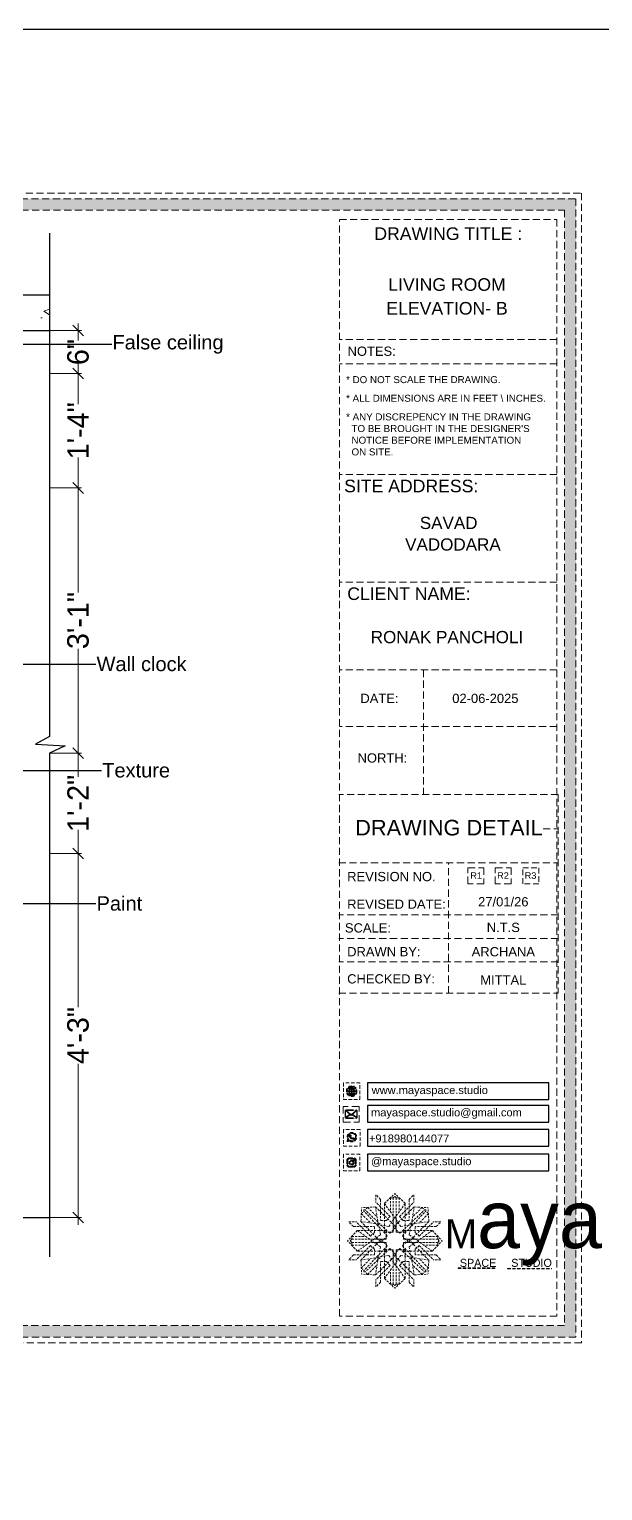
# Model space of a CAD drawing. Header units: millimetres. Extents: x 35877 to 3066687, y -650199 to -40525.
# Drawn here: x 147720.7 to 147800.9, y -179093.9 to -178889.6 of the extents above; entities that cross this region are included whole.
import ezdxf
from ezdxf import colors
from ezdxf.entities.mleader import LeaderData, LeaderLine
from ezdxf.enums import TextEntityAlignment as Align
from ezdxf.math import Vec2, Vec3

# ---------------------------------------------------------------- set-up
doc = ezdxf.new("R2010")
doc.units = ezdxf.units.MM
doc.header["$MEASUREMENT"] = 0
doc.header["$PDMODE"] = 35
doc.linetypes.add('DASHED', pattern=[0.75, 0.5, -0.25])
doc.linetypes.add('DASHEDX2', pattern=[1.5, 1, -0.5])
doc.layers.get('Defpoints').update_dxf_attribs({"color": 220})
for name, color, linetype, lineweight in [('dim05', 1, 'Continuous', 13), ('Dimension', 10, 'DASHEDX2', 20), ('FURNITURE', 32, 'Continuous', 9), ('furniture dimensions', 1, 'DASHED', 0), ('FURNITURE-1', 252, 'Continuous', 13), ('NAME PLATE', 7, 'Continuous', 25), ('SECTION ( SLAB PLine )', 104, 'Continuous', 30), ('wall', 7, 'Continuous', 30)]:
    doc.layers.add(name, color=color, linetype=linetype, lineweight=lineweight)
doc.styles.add('Arial', font='arial.ttf')
doc.styles.add('century g', font='GOTHIC.TTF')
doc.styles.get("Standard").update_dxf_attribs({"font": 'arial.ttf', "height": 6})
doc.dimstyles.new('Archana', dxfattribs={"dimtxt": 2, "dimasz": 0.75, "dimexe": 0.5, "dimexo": 0.5, "dimgap": 0, "dimtad": 0, "dimzin": 0, "dimdsep": 46, "dimlunit": 4, "dimtxsty": 'century g', "dimblk": 'OBLIQUE', "dimcen": 0, "dimdle": 1, "dimclrd": 256, "dimclre": 256, "dimclrt": 256, "dimadec": 0, "dimazin": 0, "dimtfac": 1, "dimtofl": 0, "dimtmove": 1, "dimatfit": 3, "dimfxl": 1, "dimfxlon": 1, "dimtolj": 1, "dimtzin": 0, "dimlwd": -1, "dimlwe": -1, "dimarcsym": 0})

# ---------------------------------------------------------------- blocks, each defined once
blk = doc.blocks.new('_Oblique')
at = {"layer": 'wall', "color": 0, "lineweight": -2}
blk.add_line((-0.5, -0.5), (0.5, 0.5), dxfattribs=at)
blk = doc.blocks.new('*D416')
at = {"layer": 'Defpoints', "color": 0, "linetype": 'Continuous', "lineweight": 0, "transparency": 16777216}
for p in [(147710.84, -179004.86), (147727.55, -179004.86), (147710.84, -179055.75)]:
    blk.add_point(p, dxfattribs=at)
at = {"layer": 'furniture dimensions', "color": 5, "linetype": 'Continuous', "transparency": 16777216}
for p, q in [((147727.55, -179003.86), (147727.55, -179026.34)), ((147723.55, -179004.86), (147728.05, -179004.86)), ((147727.55, -179056.75), (147727.55, -179034.27))]:
    blk.add_line(p, q, dxfattribs=at)
at = {"layer": 'furniture dimensions', "color": 5, "linetype": 'ByBlock', "transparency": 16777216}
blk.add_line((147723.55, -179055.75), (147728.05, -179055.75), dxfattribs=at)
at = {"layer": 'furniture dimensions', "color": 5, "linetype": 'Continuous', "transparency": 16777216, "xscale": 1.5, "yscale": 1.5, "zscale": 1.5}
for p, rotation in [((147727.55, -179004.86), 90), ((147727.55, -179055.75), 270)]:
    blk.add_blockref('_Oblique', p, dxfattribs=dict(at, rotation=rotation))
at = {"layer": 'furniture dimensions', "linetype": 'Continuous', "lineweight": 0, "transparency": 16777216, "insert": (147727.55, -179030.3), "char_height": 3, "attachment_point": 5, "rotation": 90, "style": 'century g'}
blk.add_mtext('\\A1;4\'-3"', dxfattribs=at)
blk = doc.blocks.new('*D417')
at = {"layer": 'Defpoints', "color": 0, "linetype": 'Continuous', "lineweight": 0, "transparency": 16777216}
for p in [(147710.84, -178990.81), (147727.55, -178990.81), (147710.84, -179004.86)]:
    blk.add_point(p, dxfattribs=at)
at = {"layer": 'furniture dimensions', "color": 5, "linetype": 'Continuous', "transparency": 16777216}
for p, q in [((147727.55, -178989.81), (147727.55, -178994.12)), ((147723.55, -178990.81), (147728.05, -178990.81)), ((147727.55, -179005.86), (147727.55, -179001.56))]:
    blk.add_line(p, q, dxfattribs=at)
at = {"layer": 'furniture dimensions', "color": 5, "linetype": 'ByBlock', "transparency": 16777216}
blk.add_line((147723.55, -179004.86), (147728.05, -179004.86), dxfattribs=at)
at = {"layer": 'furniture dimensions', "color": 5, "linetype": 'Continuous', "transparency": 16777216, "xscale": 1.5, "yscale": 1.5, "zscale": 1.5}
for p, rotation in [((147727.55, -178990.81), 90), ((147727.55, -179004.86), 270)]:
    blk.add_blockref('_Oblique', p, dxfattribs=dict(at, rotation=rotation))
at = {"layer": 'furniture dimensions', "linetype": 'Continuous', "lineweight": 0, "transparency": 16777216, "insert": (147727.55, -178997.84), "char_height": 3, "attachment_point": 5, "rotation": 90, "style": 'century g'}
blk.add_mtext('\\A1;1\'-2"', dxfattribs=at)
blk = doc.blocks.new('*D418')
at = {"layer": 'Defpoints', "color": 0, "linetype": 'Continuous', "lineweight": 0, "transparency": 16777216}
for p in [(147710.84, -178953.75), (147727.55, -178953.75), (147710.84, -178990.81)]:
    blk.add_point(p, dxfattribs=at)
at = {"layer": 'furniture dimensions', "color": 5, "linetype": 'Continuous', "transparency": 16777216}
for p, q in [((147727.55, -178952.75), (147727.55, -178968.34)), ((147723.55, -178953.75), (147728.05, -178953.75)), ((147727.55, -178991.81), (147727.55, -178976.22))]:
    blk.add_line(p, q, dxfattribs=at)
at = {"layer": 'furniture dimensions', "color": 5, "linetype": 'ByBlock', "transparency": 16777216}
blk.add_line((147723.55, -178990.81), (147728.05, -178990.81), dxfattribs=at)
at = {"layer": 'furniture dimensions', "color": 5, "linetype": 'Continuous', "transparency": 16777216, "xscale": 1.5, "yscale": 1.5, "zscale": 1.5}
for p, rotation in [((147727.55, -178953.75), 90), ((147727.55, -178990.81), 270)]:
    blk.add_blockref('_Oblique', p, dxfattribs=dict(at, rotation=rotation))
at = {"layer": 'furniture dimensions', "linetype": 'Continuous', "lineweight": 0, "transparency": 16777216, "insert": (147727.55, -178972.28), "char_height": 3, "attachment_point": 5, "rotation": 90, "style": 'century g'}
blk.add_mtext('\\A1;3\'-1"', dxfattribs=at)
blk = doc.blocks.new('*D419')
at = {"layer": 'Defpoints', "color": 0, "linetype": 'Continuous', "lineweight": 0, "transparency": 16777216}
for p in [(147710.84, -178937.75), (147727.55, -178937.75), (147710.84, -178953.75)]:
    blk.add_point(p, dxfattribs=at)
at = {"layer": 'furniture dimensions', "color": 5, "linetype": 'Continuous', "transparency": 16777216}
for p, q in [((147727.55, -178936.75), (147727.55, -178942.03)), ((147723.55, -178937.75), (147728.05, -178937.75)), ((147727.55, -178954.75), (147727.55, -178949.47))]:
    blk.add_line(p, q, dxfattribs=at)
at = {"layer": 'furniture dimensions', "color": 5, "linetype": 'ByBlock', "transparency": 16777216}
blk.add_line((147723.55, -178953.75), (147728.05, -178953.75), dxfattribs=at)
at = {"layer": 'furniture dimensions', "color": 5, "linetype": 'Continuous', "transparency": 16777216, "xscale": 1.5, "yscale": 1.5, "zscale": 1.5}
for p, rotation in [((147727.55, -178937.75), 90), ((147727.55, -178953.75), 270)]:
    blk.add_blockref('_Oblique', p, dxfattribs=dict(at, rotation=rotation))
at = {"layer": 'furniture dimensions', "linetype": 'Continuous', "lineweight": 0, "transparency": 16777216, "insert": (147727.55, -178945.75), "char_height": 3, "attachment_point": 5, "rotation": 90, "style": 'century g'}
blk.add_mtext('\\A1;1\'-4"', dxfattribs=at)
blk = doc.blocks.new('FSFSF')
at = {"color": 42, "lineweight": 5, "true_color": 0xe0ac11}
for p, q in [((28600.03, 143.51), (28600.03, 140.16)), ((28602.15, 141.41), (28600.03, 143.51)), ((28606.47, 133.76), (28600.03, 140.16)), ((28602.15, 141.41), (28602.15, 131.95)), ((28603.86, 139.69), (28608.58, 144.08)), ((28603.86, 126.58), (28603.86, 139.69)), ((28603.86, 139.69), (28608.58, 133.02)), ((28607.9, 142.22), (28606.58, 142.22)), ((28606.58, 142.22), (28606.58, 135.84)), ((28607.9, 142.22), (28608.58, 142.85)), ((28607.9, 142.22), (28607.9, 126.58)), ((28613.31, 139.69), (28608.58, 144.08)), ((28609.27, 142.22), (28608.59, 142.85)), ((28613.31, 139.69), (28608.59, 133.02)), ((28609.27, 142.22), (28609.27, 126.58)), ((28609.27, 142.22), (28610.59, 142.22)), ((28610.59, 142.22), (28610.59, 135.84)), ((28610.7, 133.76), (28617.14, 140.16)), ((28613.31, 126.58), (28613.31, 139.69)), ((28615.02, 141.41), (28617.14, 143.51)), ((28615.02, 141.41), (28615.02, 131.95)), ((28617.14, 143.51), (28617.14, 140.16)), ((28593.19, 131.45), (28593.54, 137.71)), ((28593.39, 135), (28594.56, 136.12)), ((28593.39, 135), (28597.6, 130.78)), ((28599.8, 138.06), (28593.54, 137.71)), ((28595.12, 136.69), (28594.53, 136.69)), ((28594.56, 136.12), (28594.56, 136.71)), ((28605.17, 124.98), (28594.56, 136.12)), ((28596.24, 137.86), (28595.12, 136.69)), ((28606.27, 126.08), (28595.12, 136.69)), ((28596.24, 137.86), (28600.47, 133.65)), ((28601.03, 130), (28599.8, 138.06)), ((28599.8, 138.05), (28608.58, 129.56)), ((28606.47, 133.76), (28604.75, 131.95)), ((28605.86, 129.18), (28608.58, 133.02)), ((28617.37, 138.05), (28608.59, 129.56)), ((28611.31, 129.18), (28608.59, 133.02)), ((28610.7, 133.76), (28612.42, 131.95)), ((28610.9, 126.08), (28622.05, 136.69)), ((28612.02, 124.98), (28622.62, 136.12)), ((28616.14, 130), (28617.37, 138.06)), ((28620.93, 137.86), (28616.7, 133.65)), ((28617.37, 138.06), (28623.63, 137.71)), ((28623.8, 135), (28619.59, 130.78)), ((28620.93, 137.86), (28622.05, 136.69)), ((28622.05, 136.69), (28622.64, 136.69)), ((28622.62, 136.12), (28622.62, 136.71)), ((28623.8, 135), (28622.62, 136.12)), ((28624, 131.45), (28623.65, 137.71)), ((28591.56, 127.39), (28587.17, 122.66)), ((28587.73, 131.22), (28591.08, 131.22)), ((28589.84, 129.1), (28587.73, 131.22)), ((28589.84, 129.1), (28599.29, 129.1)), ((28597.49, 124.78), (28591.08, 131.22)), ((28604.66, 127.39), (28591.56, 127.39)), ((28591.56, 127.39), (28598.23, 122.67)), ((28593.19, 131.45), (28601.69, 122.67)), ((28601.25, 130.22), (28593.19, 131.45)), ((28597.49, 124.78), (28599.29, 126.5)), ((28599.29, 126.5), (28599.29, 129.1)), ((28605.86, 129.18), (28601.03, 130)), ((28602.07, 125.39), (28601.25, 130.22)), ((28604.75, 131.95), (28602.15, 131.95)), ((28603.68, 126.54), (28603.68, 127.39)), ((28604.66, 126.54), (28603.68, 126.54)), ((28604.71, 127.57), (28603.86, 127.57)), ((28607.9, 126.58), (28603.86, 126.58)), ((28604.66, 123.35), (28604.66, 127.39)), ((28604.7, 126.58), (28604.71, 127.57)), ((28606.27, 126.08), (28608.58, 128.27)), ((28607.9, 128.92), (28608.58, 129.56)), ((28607.9, 128.92), (28608.58, 128.27)), ((28609.27, 128.92), (28608.59, 129.56)), ((28609.27, 128.92), (28608.59, 128.27)), ((28610.9, 126.08), (28608.59, 128.27)), ((28609.27, 126.58), (28613.31, 126.58)), ((28611.31, 129.18), (28616.14, 130)), ((28612.42, 131.95), (28615.02, 131.95)), ((28612.46, 126.58), (28612.46, 127.57)), ((28612.46, 127.57), (28613.31, 127.57)), ((28612.52, 123.35), (28612.52, 127.39)), ((28612.52, 127.39), (28625.63, 127.39)), ((28612.52, 126.54), (28613.51, 126.54)), ((28613.51, 126.54), (28613.51, 127.39)), ((28615.12, 125.39), (28615.94, 130.22)), ((28623.99, 131.45), (28615.5, 122.67)), ((28615.94, 130.22), (28624, 131.45)), ((28627.34, 129.1), (28617.89, 129.1)), ((28617.89, 126.5), (28617.89, 129.1)), ((28619.7, 124.78), (28617.89, 126.5)), ((28625.63, 127.39), (28618.96, 122.67)), ((28619.7, 124.78), (28626.1, 131.22)), ((28625.63, 127.39), (28630.02, 122.66)), ((28629.45, 131.22), (28626.1, 131.22)), ((28627.34, 129.1), (28629.45, 131.22)), ((28591.56, 117.94), (28587.17, 122.66)), ((28589.03, 123.35), (28588.4, 122.67)), ((28589.03, 121.98), (28588.4, 122.65)), ((28589.03, 123.35), (28589.03, 124.67)), ((28589.03, 124.67), (28595.4, 124.67)), ((28589.03, 123.35), (28604.66, 123.35)), ((28589.03, 121.98), (28604.66, 121.98)), ((28589.03, 121.98), (28589.03, 120.66)), ((28589.03, 120.66), (28595.4, 120.66)), ((28597.49, 120.54), (28591.08, 114.11)), ((28591.56, 117.94), (28598.23, 122.65)), ((28593.19, 113.88), (28601.69, 122.65)), ((28605.17, 120.35), (28594.56, 109.2)), ((28597.49, 120.54), (28599.29, 118.83)), ((28602.07, 125.39), (28598.23, 122.67)), ((28602.07, 119.94), (28598.23, 122.65)), ((28602.07, 119.94), (28601.25, 115.1)), ((28602.33, 123.35), (28601.69, 122.67)), ((28602.33, 121.98), (28601.69, 122.65)), ((28602.33, 123.35), (28602.97, 122.67)), ((28602.33, 121.98), (28602.97, 122.65)), ((28605.17, 124.98), (28602.97, 122.67)), ((28605.17, 120.35), (28602.97, 122.65)), ((28604.66, 121.98), (28604.66, 117.94)), ((28612.02, 124.98), (28614.21, 122.67)), ((28612.02, 120.35), (28614.21, 122.65)), ((28612.02, 120.35), (28622.62, 109.2)), ((28628.16, 123.35), (28612.52, 123.35)), ((28612.52, 121.98), (28612.52, 117.94)), ((28628.16, 121.98), (28612.52, 121.98)), ((28614.85, 123.35), (28614.21, 122.67)), ((28614.85, 121.98), (28614.21, 122.65)), ((28614.85, 123.35), (28615.5, 122.67)), ((28614.85, 121.98), (28615.5, 122.65)), ((28615.12, 125.39), (28618.96, 122.67)), ((28615.12, 119.94), (28618.96, 122.65)), ((28615.12, 119.94), (28615.94, 115.1)), ((28623.99, 113.88), (28615.5, 122.65)), ((28619.7, 120.54), (28617.89, 118.83)), ((28625.63, 117.94), (28618.96, 122.65)), ((28619.7, 120.54), (28626.1, 114.11)), ((28628.16, 124.67), (28621.78, 124.67)), ((28628.16, 120.66), (28621.78, 120.66)), ((28625.63, 117.94), (28630.02, 122.66)), ((28628.16, 123.35), (28628.16, 124.67)), ((28628.16, 123.35), (28628.78, 122.67)), ((28628.16, 121.98), (28628.78, 122.65)), ((28628.16, 121.98), (28628.16, 120.66)), ((28589.84, 116.23), (28587.73, 114.11)), ((28587.73, 114.11), (28591.08, 114.11)), ((28589.84, 116.23), (28599.29, 116.23)), ((28604.66, 117.94), (28591.56, 117.94)), ((28601.25, 115.1), (28593.19, 113.87)), ((28593.19, 113.87), (28593.54, 107.62)), ((28593.39, 110.32), (28597.6, 114.55)), ((28606.27, 119.15), (28595.12, 108.54)), ((28599.29, 118.83), (28599.29, 116.23)), ((28599.8, 107.17), (28608.58, 115.67)), ((28601.03, 115.23), (28599.8, 107.17)), ((28605.86, 116.05), (28601.03, 115.23)), ((28602.15, 103.82), (28602.15, 113.27)), ((28604.75, 113.27), (28602.15, 113.27)), ((28604.66, 118.78), (28603.68, 118.78)), ((28603.68, 118.78), (28603.68, 117.94)), ((28607.9, 118.65), (28603.86, 118.65)), ((28603.86, 118.65), (28603.86, 105.54)), ((28604.71, 117.66), (28603.86, 117.66)), ((28604.7, 118.65), (28604.71, 117.66)), ((28606.47, 111.47), (28604.75, 113.27)), ((28605.86, 116.05), (28608.58, 112.21)), ((28606.27, 119.15), (28608.58, 116.96)), ((28607.9, 103.01), (28607.9, 118.65)), ((28607.9, 116.31), (28608.58, 116.96)), ((28607.9, 116.31), (28608.58, 115.67)), ((28610.9, 119.15), (28608.59, 116.96)), ((28609.27, 116.31), (28608.59, 116.96)), ((28609.27, 116.31), (28608.59, 115.67)), ((28611.31, 116.05), (28608.59, 112.21)), ((28617.37, 107.17), (28608.59, 115.67)), ((28609.27, 118.65), (28613.31, 118.65)), ((28609.27, 103.01), (28609.27, 118.65)), ((28610.7, 111.47), (28612.42, 113.27)), ((28610.9, 119.15), (28622.05, 108.54)), ((28611.31, 116.05), (28616.14, 115.23)), ((28612.42, 113.27), (28615.02, 113.27)), ((28612.46, 118.65), (28612.46, 117.66)), ((28612.46, 117.66), (28613.31, 117.66)), ((28612.52, 118.78), (28613.51, 118.78)), ((28612.52, 117.94), (28625.63, 117.94)), ((28613.31, 118.65), (28613.31, 105.54)), ((28613.51, 118.78), (28613.51, 117.94)), ((28615.02, 103.82), (28615.02, 113.27)), ((28615.94, 115.1), (28624, 113.87)), ((28616.14, 115.23), (28617.37, 107.17)), ((28617.89, 118.83), (28617.89, 116.23)), ((28627.34, 116.23), (28617.89, 116.23)), ((28623.8, 110.32), (28619.59, 114.55)), ((28624, 113.87), (28623.65, 107.62)), ((28629.45, 114.11), (28626.1, 114.11)), ((28627.34, 116.23), (28629.45, 114.11)), ((28593.39, 110.32), (28594.56, 109.2)), ((28599.8, 107.17), (28593.54, 107.52)), ((28595.12, 108.54), (28594.53, 108.54)), ((28594.56, 109.2), (28594.56, 108.61)), ((28596.24, 107.37), (28595.12, 108.54)), ((28596.24, 107.37), (28600.47, 111.58)), ((28606.47, 111.47), (28600.03, 105.07)), ((28603.86, 105.54), (28608.58, 112.21)), ((28606.58, 103.01), (28606.58, 109.38)), ((28613.31, 105.54), (28608.59, 112.21)), ((28610.59, 103.01), (28610.59, 109.38)), ((28610.7, 111.47), (28617.14, 105.07)), ((28620.93, 107.37), (28616.7, 111.58)), ((28617.37, 107.17), (28623.63, 107.52)), ((28620.93, 107.37), (28622.05, 108.54)), ((28622.05, 108.54), (28622.64, 108.54)), ((28623.8, 110.32), (28622.62, 109.2)), ((28622.62, 109.2), (28622.62, 108.61)), ((28600.03, 101.71), (28600.03, 105.07)), ((28602.15, 103.82), (28600.03, 101.71)), ((28603.86, 105.54), (28608.58, 101.15)), ((28607.9, 103.01), (28606.58, 103.01)), ((28607.9, 103.01), (28608.58, 102.38)), ((28613.31, 105.54), (28608.58, 101.15)), ((28609.27, 103.01), (28608.59, 102.38)), ((28609.27, 103.01), (28610.59, 103.01)), ((28615.02, 103.82), (28617.14, 101.71)), ((28617.14, 101.71), (28617.14, 105.07))]:
    blk.add_line(p, q, dxfattribs=at)
blk = doc.blocks.new('hgwg')
at = {"layer": 'Dimension', "true_color": 0xd39e00}
h = blk.add_hatch(color=42, dxfattribs=at)
h.dxf.hatch_style = 1
h.paths.add_polyline_path([(27505.71, 45.05), (27494.27, 45.05), (27494.27, 44.9), (27505.71, 44.9)])
h = blk.add_hatch(color=42, dxfattribs=at)
h.dxf.hatch_style = 1
h.paths.add_polyline_path([(27523.3, 44.9), (27509.68, 44.9), (27509.68, 44.75), (27523.3, 44.75)])
at = {"layer": 'Dimension', "color": 42, "true_color": 0xd39e00}
for p, q in [((27494.27, 45.05), (27505.71, 45.05)), ((27494.27, 44.9), (27494.27, 45.05)), ((27494.27, 44.9), (27505.71, 44.9)), ((27505.71, 45.05), (27505.71, 44.9)), ((27509.68, 44.9), (27523.3, 44.9)), ((27509.68, 44.9), (27509.68, 44.75)), ((27509.68, 44.75), (27523.3, 44.75)), ((27523.3, 44.75), (27523.3, 44.9))]:
    blk.add_line(p, q, dxfattribs=at)
at = {"layer": 'Dimension', "color": 42, "true_color": 0xd39e00, "attachment_point": 1}
for s, width, insert, char_height in [('{\\fCinzel|b0|i0|c0|p2;\\H1.5x;M\\fAmsterdam One|b0|i0|c0|p2;\\H2x;aya}', 85.3277, (27490.17, 69.17), 6), ('{\\fCinzel|b0|i0|c0|p0;SPACE     STUDIO}', 66.129, (27494.83, 47.86), 2.5)]:
    blk.add_mtext_dynamic_manual_height_columns(s, width=width, gutter_width=30, heights=[0], dxfattribs=dict(at, insert=insert, char_height=char_height))
blk = doc.blocks.new('aggerg')
at = {"layer": 'Dimension', "color": 42, "true_color": 0xd39e00}
blk.add_lwpolyline([(-1.41, 1.41), (1.41, 1.41), (1.41, -1.41), (-1.41, -1.41)], close=True, dxfattribs=at)
at = {"layer": 'NAME PLATE', "lineweight": 0, "insert": (-0.03, 0.62), "char_height": 1.151, "width": 2.2458, "attachment_point": 2, "style": 'Arial'}
blk.add_mtext('R3', dxfattribs=at)
blk = doc.blocks.new('QEGW4TG')
at = {"layer": 'Dimension', "true_color": 0x000000}
h = blk.add_hatch(color=18, dxfattribs=at)
h.dxf.hatch_style = 1
h.paths.add_polyline_path([(2.69, 1.93, 0.170513), (2.95, 1.97, 0.190337), (3.11, 2.18, 0.316231), (3.07, 2.28), (2.79, 2.37, 0.273721), (2.69, 2.34, 0.040749), (2.63, 2.27, -0.441282), (2.53, 2.25, -0.11828), (2.06, 2.64, -0.441282), (2.07, 2.74, 0.040749), (2.13, 2.81, 0.290083), (2.14, 2.92), (2.01, 3.18, 0.316231), (1.91, 3.2, 0.190337), (1.73, 3, 0.170513), (1.72, 2.74, 0.252784)], flags=0)
h.paths.add_polyline_path([(1.19, 1.98), (1.03, 1.3, 0.550912), (1.11, 1.23), (1.75, 1.39, 6.344125)])
h.paths.add_polyline_path([(1.81, 1.7), (1.4, 1.6), (1.5, 2.03, -9.071339)], flags=16)
h.paths.add_polyline_path([(3.11, 2.16, -0.17811), (2.95, 1.97, -0.170513), (2.69, 1.93, -0.252784), (1.72, 2.74, -0.170513), (1.73, 3, -0.17811), (1.89, 3.19, -0.370089), (2.01, 3.18), (2.14, 2.92, -0.307185), (2.13, 2.8, -0.041087), (2.06, 2.73, 0.321676), (2.05, 2.65, 0.126524), (2.55, 2.24, 0.312216), (2.62, 2.26, -0.041087), (2.68, 2.34, -0.290673), (2.79, 2.37), (3.07, 2.28, -0.370089)], flags=0)
h = blk.add_hatch(color=18, dxfattribs=at)
h.dxf.hatch_style = 1
h.paths.add_polyline_path([(2.79, 2.37, 0.273721), (2.69, 2.34, 0.040749), (2.63, 2.27, -0.441282), (2.53, 2.25, -0.11828), (2.06, 2.64, -0.441282), (2.07, 2.74, 0.040749), (2.13, 2.81, 0.290083), (2.14, 2.92), (2.01, 3.18, 0.316231), (1.91, 3.2, 0.190337), (1.73, 3, 0.170513), (1.72, 2.74, 0.252784), (2.69, 1.93, 0.170513), (2.95, 1.97, 0.190337), (3.11, 2.18, 0.316231), (3.07, 2.28)])
for p, q in [((1.19, 1.98), (1.03, 1.3)), ((1.1, 1.23), (1.75, 1.39)), ((1.5, 2.03), (1.4, 1.6)), ((1.4, 1.6), (1.81, 1.7)), ((2.01, 3.18), (2.14, 2.92)), ((3.07, 2.28), (2.8, 2.36))]:
    blk.add_line(p, q)
blk.add_lwpolyline([(0, 0), (4.68, 0), (4.68, 4.68), (0, 4.68)], close=True)
for centre, radius, start, end in [((1.09, 1.29), 0.0598, 164.8483, 282.1458), ((2.39, 2.56), 1.34, 241.4727, 205.6422), ((2.39, 2.56), 1.04, 235.9962, 210.8333), ((2.09, 2.87), 0.39, 159.7007, 198.4072), ((2.96, 3.23), 1.33, 201.4218, 258.1669), ((2.07, 2.87), 0.364, 118.9685, 159.3648), ((1.94, 3.12), 0.0896, 41.8985, 123.1344), ((2.11, 2.68), 0.066, 135.9932, 224.8892), ((1.67, 3.16), 0.586, 312.4617, 321.8728), ((3.12, 3.42), 1.31, 216.5455, 243.5279), ((2.05, 2.87), 0.104, 320.3924, 28.6971), ((2.57, 2.3), 0.066, 234.2482, 323.1441), ((3.11, 1.94), 0.586, 137.2645, 146.6756), ((2.76, 2.27), 0.104, 70.4402, 138.745), ((2.75, 2.31), 0.39, 260.7301, 299.4366), ((2.76, 2.29), 0.364, 299.7725, 340.1688), ((3.03, 2.2), 0.0896, 336.0029, 57.2388)]:
    blk.add_arc(centre, radius, start, end)
blk = doc.blocks.new('ASGERG')
at = {"layer": 'Dimension', "true_color": 0x000000}
h = blk.add_hatch(color=18, dxfattribs=at)
h.dxf.hatch_style = 1
h.paths.add_polyline_path([(0.99, 1.7, 0.353872), (1.69, 1.03), (2.96, 1.03, 0.353872), (3.66, 1.7), (3.66, 2.99, 0.353872), (2.96, 3.67), (1.69, 3.67, 0.353872), (0.99, 2.99)])
h.paths.add_polyline_path([(1.27, 2.97, -0.353872), (1.72, 3.4), (2.94, 3.4, -0.353872), (3.38, 2.97), (3.38, 1.72, -0.353872), (2.94, 1.3), (1.72, 1.3, -0.353872), (1.27, 1.72)], flags=16)
h.paths.add_polyline_path([(3.02, 2.35, -1), (1.64, 2.35, -1)], flags=0)
h.paths.add_polyline_path([(2.74, 2.35, -1), (1.92, 2.35, -1)], flags=0)
h.paths.add_polyline_path([(2.86, 3.02, -1), (3.19, 3.02, -1)], flags=0)
h.paths.add_polyline_path([(1.64, 2.35, 1), (3.02, 2.35, 1)], flags=0)
h = blk.add_hatch(color=18, dxfattribs=at)
h.dxf.hatch_style = 1
h.paths.add_polyline_path([(1.64, 2.35, 1), (3.02, 2.35, 1)])
h.paths.add_polyline_path([(2.74, 2.35, -1), (1.92, 2.35, -1)], flags=16)
h = blk.add_hatch(color=18, dxfattribs=at)
h.dxf.hatch_style = 1
h.paths.add_polyline_path([(3.19, 3.02, 1), (2.86, 3.02, 1)])
for p, q in [((0.99, 2.99), (0.99, 1.7)), ((1.27, 2.97), (1.27, 1.72)), ((1.69, 3.67), (2.96, 3.67)), ((1.69, 1.03), (2.96, 1.03)), ((2.94, 3.4), (1.72, 3.4)), ((2.94, 1.3), (1.72, 1.3)), ((3.38, 2.97), (3.38, 1.72)), ((3.66, 2.99), (3.66, 1.7))]:
    blk.add_line(p, q)
blk.add_lwpolyline([(0, 0), (4.68, 0), (4.68, 4.68), (0, 4.68)], close=True)
for centre, radius in [((2.33, 2.35), 0.694), ((2.33, 2.35), 0.414), ((3.02, 3.02), 0.168)]:
    blk.add_circle(centre, radius)
for centre, radius, start, end in [((1.76, 2.89), 0.778, 94.8631, 172.8127), ((1.76, 1.8), 0.778, 187.1873, 265.1369), ((1.76, 2.91), 0.491, 94.8631, 172.8127), ((1.76, 1.78), 0.491, 187.1873, 265.1369), ((2.9, 2.91), 0.491, 7.1873, 85.1369), ((2.9, 1.78), 0.491, 274.8631, 352.8127), ((2.89, 2.89), 0.778, 7.1873, 85.1369), ((2.89, 1.8), 0.778, 274.8631, 352.8127)]:
    blk.add_arc(centre, radius, start, end)
blk = doc.blocks.new('DTGWEGEARG')
at = {"layer": 'Dimension', "true_color": 0x000000}
h = blk.add_hatch(color=18, dxfattribs=at)
h.dxf.hatch_style = 1
h.paths.add_polyline_path([(3.83, 2.34, 1), (0.85, 2.34, 1)])
h.paths.add_polyline_path([(2.51, 1.01, 0.105795), (2.96, 1.58, -0.055205), (3.3, 1.41, -0.169822)], flags=16)
h.paths.add_polyline_path([(2.41, 1.12), (2.41, 1.69, -0.058279), (2.81, 1.63, -0.103353)], flags=16)
h.paths.add_polyline_path([(2.26, 1.13, -0.101741), (1.87, 1.63, -0.057171), (2.26, 1.69)], flags=16)
h.paths.add_polyline_path([(2.17, 1.01, -0.169822), (1.38, 1.41, -0.055205), (1.72, 1.58, 0.105795)], flags=16)
h.paths.add_polyline_path([(3.02, 1.72, 0.081336), (3.13, 2.27), (3.68, 2.27, -0.152069), (3.4, 1.52, 0.05687)], flags=16)
h.paths.add_polyline_path([(2.87, 1.77, 0.061945), (2.41, 1.84), (2.41, 2.27), (2.98, 2.27, -0.081344)], flags=16)
h.paths.add_polyline_path([(2.26, 1.84, 0.060923), (1.8, 1.77, -0.081344), (1.7, 2.27), (2.26, 2.27)], flags=16)
h.paths.add_polyline_path([(1.66, 1.72, 0.05687), (1.28, 1.52, -0.152069), (1, 2.27), (1.55, 2.27, 0.081336)], flags=16)
h.paths.add_polyline_path([(2.41, 2.42), (2.41, 2.83, 0.061945), (2.87, 2.91, -0.080009), (2.98, 2.42)], flags=16)
h.paths.add_polyline_path([(3.13, 2.42, 0.080116), (3.02, 2.96, 0.05687), (3.4, 3.16, 0.028258), (3.3, 3.27, -0.055205), (2.96, 3.1, 0.105795), (2.51, 3.67, -0.36029), (3.68, 2.42)], flags=16)
h.paths.add_polyline_path([(2.26, 2.42), (1.7, 2.42, -0.080009), (1.8, 2.91, 0.060923), (2.26, 2.84)], flags=16)
h.paths.add_polyline_path([(1.55, 2.42), (1, 2.42, -0.150466), (1.28, 3.16, 0.05687), (1.66, 2.96, 0.080116)], flags=16)
h.paths.add_polyline_path([(2.41, 2.98), (2.41, 3.56, -0.103353), (2.81, 3.05, -0.058279)], flags=16)
h.paths.add_polyline_path([(2.26, 2.99, -0.057171), (1.87, 3.05, -0.101741), (2.26, 3.55)], flags=16)
h.paths.add_polyline_path([(1.72, 3.1, -0.055205), (1.38, 3.27, -0.169822), (2.17, 3.67, 0.105795)], flags=16)
blk.add_lwpolyline([(0, 0), (4.68, 0), (4.68, 4.68), (0, 4.68)], close=True)
at = {"layer": 'Dimension', "color": 18, "true_color": 0x000000}
for p, q in [((1, 2.42), (1.55, 2.42)), ((1, 2.27), (1.55, 2.27)), ((1.7, 2.42), (2.26, 2.42)), ((1.7, 2.27), (2.26, 2.27)), ((2.26, 3.55), (2.26, 2.99)), ((2.26, 2.84), (2.26, 2.42)), ((2.26, 2.27), (2.26, 1.84)), ((2.26, 1.69), (2.26, 1.13)), ((2.41, 3.56), (2.41, 2.98)), ((2.41, 2.83), (2.41, 2.42)), ((2.41, 2.42), (2.98, 2.42)), ((2.41, 2.27), (2.98, 2.27)), ((2.41, 2.27), (2.41, 1.84)), ((2.41, 1.69), (2.41, 1.12)), ((3.13, 2.42), (3.68, 2.42)), ((3.13, 2.27), (3.68, 2.27))]:
    blk.add_line(p, q, dxfattribs=at)
blk.add_circle((2.34, 2.34), 1.49, dxfattribs=at)
for centre, radius, start, end in [((2.34, 2.34), 1.34, 142.3819, 176.6093), ((2.34, 2.34), 1.34, 183.0315, 217.6181), ((2.34, 4.74), 1.9, 236.1399, 249.1595), ((2.34, -0.06), 1.9, 110.8405, 123.8601), ((2.34, 2.34), 1.34, 97.3549, 135.9073), ((2.34, 4.74), 1.75, 236.7417, 249.3811), ((2.34, -0.06), 1.75, 110.6189, 123.2583), ((2.34, 2.34), 1.34, 224.0927, 262.6451), ((3.28, 2.34), 1.73, 159.0567, 177.3789), ((3.28, 2.34), 1.73, 182.3435, 200.9433), ((3.28, 2.34), 1.58, 158.8325, 177.1302), ((3.28, 2.34), 1.58, 182.5658, 201.1675), ((3.28, 2.34), 1.73, 129.9301, 154.0867), ((3.28, 2.34), 1.73, 205.9133, 230.0699), ((2.34, 4.74), 1.9, 253.6799, 267.6253), ((2.34, -0.06), 1.9, 92.3747, 106.3201), ((3.28, 2.34), 1.58, 130.1073, 153.3446), ((2.34, 4.74), 1.75, 254.3336, 267.422), ((2.34, -0.06), 1.75, 92.578, 105.6664), ((3.28, 2.34), 1.58, 206.6554, 229.8927), ((1.4, 2.34), 1.58, 26.6554, 50.2584), ((2.34, 4.74), 1.75, 272.3248, 285.6664), ((2.34, 4.74), 1.9, 272.1415, 286.3201), ((2.34, -0.06), 1.9, 73.6799, 87.8585), ((2.34, -0.06), 1.75, 74.3336, 87.6752), ((1.4, 2.34), 1.58, 309.7416, 333.3446), ((2.34, 2.34), 1.34, 3.3907, 82.6451), ((1.4, 2.34), 1.73, 25.9133, 50.0699), ((1.4, 2.34), 1.73, 309.9301, 334.0867), ((2.34, 2.34), 1.34, 277.3549, 315.9073), ((1.4, 2.34), 1.58, 2.8698, 21.1675), ((1.4, 2.34), 1.58, 338.8325, 357.4342), ((2.34, 4.74), 1.75, 290.6189, 303.2583), ((2.34, -0.06), 1.75, 56.7417, 69.3811), ((2.34, 4.74), 1.9, 290.8405, 303.8601), ((1.4, 2.34), 1.73, 2.6211, 20.9433), ((1.4, 2.34), 1.73, 339.0567, 357.6565), ((2.34, -0.06), 1.9, 56.1399, 69.1595), ((2.34, 2.34), 1.34, 322.3819, 356.9685)]:
    blk.add_arc(centre, radius, start, end, dxfattribs=at)
blk = doc.blocks.new('*D420')
at = {"layer": 'Defpoints', "color": 0, "linetype": 'Continuous', "lineweight": 0, "transparency": 16777216}
for p in [(147710.84, -178931.75), (147727.55, -178931.75), (147710.84, -178937.75)]:
    blk.add_point(p, dxfattribs=at)
at = {"layer": 'furniture dimensions', "color": 5, "linetype": 'Continuous', "transparency": 16777216}
for p, q in [((147727.55, -178930.75), (147727.55, -178933.14)), ((147723.55, -178931.75), (147728.05, -178931.75)), ((147727.55, -178938.75), (147727.55, -178936.36))]:
    blk.add_line(p, q, dxfattribs=at)
at = {"layer": 'furniture dimensions', "color": 5, "linetype": 'ByBlock', "transparency": 16777216}
blk.add_line((147723.55, -178937.75), (147728.05, -178937.75), dxfattribs=at)
at = {"layer": 'furniture dimensions', "color": 5, "linetype": 'Continuous', "transparency": 16777216, "xscale": 1.5, "yscale": 1.5, "zscale": 1.5}
for p, rotation in [((147727.55, -178931.75), 90), ((147727.55, -178937.75), 270)]:
    blk.add_blockref('_Oblique', p, dxfattribs=dict(at, rotation=rotation))
at = {"layer": 'furniture dimensions', "linetype": 'Continuous', "lineweight": 0, "transparency": 16777216, "insert": (147727.55, -178934.75), "char_height": 3, "attachment_point": 5, "rotation": 90, "style": 'century g'}
blk.add_mtext('\\A1;6"', dxfattribs=at)

msp = doc.modelspace()

# ---------------------------------------------------------------- hatches: boundary and pattern name
at = {"layer": 'Dimension', "true_color": 0xd39e00, "transparency": 33554687}
h = msp.add_hatch(color=42, dxfattribs=at)
h.paths.add_polyline_path([(147571.031, -179072.443), (147797.1, -179072.443), (147797.1, -178913.319), (147571.031, -178913.319)])
h.paths.add_polyline_path([(147572.618, -179070.856), (147795.513, -179070.856), (147795.513, -178914.906), (147572.618, -178914.906)], flags=16)
at = {"layer": 'Dimension', "true_color": 0x000000, "transparency": 33554687}
h = msp.add_hatch(color=18, dxfattribs=at)
h.dxf.hatch_style = 1
h.paths.add_polyline_path([(147766.369, -179041.874, 0.4142136), (147766.538, -179041.705), (147766.538, -179040.863, 0.4142136), (147766.369, -179040.695), (147765.031, -179040.695, 0.4142136), (147764.862, -179040.863), (147764.862, -179041.705, 0.4142136), (147765.031, -179041.874)])
h.paths.add_polyline_path([(147765.824, -179041.366), (147766.444, -179041.78, -0.1989124), (147766.369, -179041.811), (147765.031, -179041.811, -0.1989124), (147764.956, -179041.78), (147765.576, -179041.366), (147765.7, -179041.483)], flags=16)
h.paths.add_polyline_path([(147765.7, -179041.396), (147765.019, -179040.759, -0.0287833), (147765.031, -179040.758), (147766.369, -179040.758, -0.0287833), (147766.381, -179040.759)], flags=16)
h.paths.add_polyline_path([(147765.872, -179041.322), (147766.443, -179040.788, -0.2024819), (147766.474, -179040.863), (147766.474, -179041.705, -0.043076), (147766.473, -179041.723)], flags=16)
h.paths.add_polyline_path([(147765.528, -179041.322), (147764.927, -179041.723, -0.043076), (147764.925, -179041.705), (147764.925, -179040.863, -0.2024819), (147764.957, -179040.788)], flags=16)
at = {"layer": 'FURNITURE-1', "lineweight": 0, "true_color": 0xc7c8ca, "transparency": 33554687}
h = msp.add_hatch(dxfattribs=at)
h.set_pattern_fill('AR-CONC', color=9, scale=2)
h.set_pattern_definition([(50, (-830.967, 1354.873), (14.34520365, -1.2550427), [1.5, -16.5]), (355, (-830.967, 1354.873), (-2.7750267, 15.0438427), [1.2, -13.2]), (100.4514445, (-829.772, 1354.768), (11.5701769, 13.7887998), [1.2748038, -14.0228422]), (46.1842, (-830.967, 1358.873), (21.3448266, -3.3103856), [2.25, -24.75]), (96.635635, (-829.188, 1358.597), (18.693239, 19.482372), [1.9122068, -21.0342752]), (351.184164, (-830.967, 1358.873), (18.693239, 19.482372), [1.8, -19.8]), (21, (-828.967, 1357.873), (11.93814104, -8.0523778), [1.5, -16.5]), (326, (-828.967, 1357.873), (4.8663066, 14.5030009), [1.2, -13.2]), (71.451445, (-827.972, 1357.201), (16.8044475, 6.45062306), [1.2748038, -14.0228422]), (37.5, (-830.967, 1354.8725), (0.24319711, 6.65787708), [0, -13.04, 0, -13.4, 0, -13.25]), (7.5, (-830.967, 1354.8725), (5.26139075, 7.88823424), [0, -7.64, 0, -12.74, 0, -5.05]), (327.5, (-835.427, 1354.8725), (10.67644872, -0.45109743), [0, -5, 0, -15.6, 0, -20.7]), (317.5, (-837.427, 1354.8725), (11.6637234, 2.00209965), [0, -6.5, 0, -10.36, 0, -14.7])])
h.paths.add_polyline_path([(147723.545, -178926.748), (147605.624, -178926.748), (147605.624, -178931.748), (147723.545, -178931.748)])

# ---------------------------------------------------------------- linework, layer by layer
at = {"color": 18, "true_color": 0x000000, "transparency": 33554687, "elevation": 0.119}
for points in [[(147767.995, -179039.235), (147793.326, -179039.235), (147793.326, -179036.92), (147767.995, -179036.92)], [(147767.995, -179042.395), (147793.326, -179042.395), (147793.326, -179040.08), (147767.995, -179040.08)], [(147768.007, -179045.766), (147793.326, -179045.766), (147793.326, -179043.451), (147768.007, -179043.451)], [(147767.995, -179049.217), (147793.326, -179049.217), (147793.326, -179046.902), (147767.995, -179046.902)]]:
    msp.add_lwpolyline(points, close=True, dxfattribs=at)
at = {"layer": 'Dimension', "color": 42, "true_color": 0xd39e00, "transparency": 33554687}
for p, q in [((147794.439, -178932.996, 0.119), (147764.062, -178932.996, 0.119)), ((147794.439, -178936.419, 0.119), (147764.062, -178936.419, 0.119)), ((147794.439, -178951.857, 0.119), (147764.062, -178951.857, 0.119)), ((147794.439, -178966.914, 0.119), (147764.062, -178966.914, 0.119)), ((147794.439, -178979.183, 0.119), (147764.062, -178979.183, 0.119)), ((147775.815, -178979.183, 0.119), (147775.815, -178996.622, 0.119)), ((147794.439, -178987.077, 0.119), (147764.062, -178987.077, 0.119)), ((147794.623, -178996.622, 0.119), (147763.968, -178996.622, 0.119)), ((147794.623, -178996.622, 0.119), (147794.623, -179024.388, 0.119)), ((147792.508, -179001.382, 0.119), (147794.623, -179001.382, 0.119)), ((147763.968, -179006.142, 0.119), (147794.623, -179006.142, 0.119)), ((147779.296, -179024.388, 0.119), (147779.296, -179006.142, 0.119)), ((147794.623, -179013.44, 0.119), (147763.968, -179013.44, 0.119)), ((147794.623, -179016.727, 0.119), (147763.968, -179016.727, 0.119)), ((147794.623, -179020.014, 0.119), (147763.968, -179020.014, 0.119)), ((147763.968, -179024.388, 0.119), (147794.623, -179024.388, 0.119))]:
    msp.add_line(p, q, dxfattribs=at)
at = {"layer": 'Dimension', "color": 18, "true_color": 0x000000, "transparency": 33554687}
for p, q in [((147764.862, -179040.863, 0.119), (147764.862, -179041.705, 0.119)), ((147764.925, -179040.863, 0.119), (147764.925, -179041.705, 0.119)), ((147764.927, -179041.723, 0.119), (147765.528, -179041.322, 0.119)), ((147764.956, -179041.78, 0.119), (147765.576, -179041.366, 0.119)), ((147764.957, -179040.788, 0.119), (147765.528, -179041.322, 0.119)), ((147765.019, -179040.759, 0.119), (147765.7, -179041.396, 0.119)), ((147765.031, -179040.695, 0.119), (147766.369, -179040.695, 0.119)), ((147765.031, -179040.758, 0.119), (147766.369, -179040.758, 0.119)), ((147765.576, -179041.366, 0.119), (147765.7, -179041.483, 0.119)), ((147765.7, -179041.396, 0.119), (147766.381, -179040.759, 0.119)), ((147765.7, -179041.483, 0.119), (147765.824, -179041.366, 0.119)), ((147766.444, -179041.78, 0.119), (147765.824, -179041.366, 0.119)), ((147765.872, -179041.322, 0.119), (147766.443, -179040.788, 0.119)), ((147766.473, -179041.723, 0.119), (147765.872, -179041.322, 0.119)), ((147766.474, -179040.863, 0.119), (147766.474, -179041.705, 0.119)), ((147766.538, -179040.863, 0.119), (147766.538, -179041.705, 0.119)), ((147765.031, -179041.811, 0.119), (147766.369, -179041.811, 0.119)), ((147765.031, -179041.874, 0.119), (147766.369, -179041.874, 0.119))]:
    msp.add_line(p, q, dxfattribs=at)
at = {"layer": 'Dimension', "color": 42, "true_color": 0xd39e00, "transparency": 33554687, "elevation": 0.119}
for points in [[(147570.238, -178912.526), (147797.893, -178912.526), (147797.893, -179073.236), (147570.238, -179073.236)], [(147571.031, -178913.319), (147797.1, -178913.319), (147797.1, -179072.443), (147571.031, -179072.443)], [(147572.618, -178914.906), (147795.513, -178914.906), (147795.513, -179070.856), (147572.618, -179070.856)], [(147764.062, -179069.551), (147764.062, -178916.211), (147794.439, -178916.211), (147794.439, -179069.551)], [(147782.009, -179006.848), (147784.246, -179006.848), (147784.246, -179009.085), (147782.009, -179009.085)], [(147785.841, -179006.848), (147788.078, -179006.848), (147788.078, -179009.085), (147785.841, -179009.085)]]:
    msp.add_lwpolyline(points, close=True, dxfattribs=at)
at = {"layer": 'Dimension', "transparency": 33554687, "elevation": 0.119}
msp.add_lwpolyline([(147764.598, -179042.413), (147766.8, -179042.413), (147766.8, -179040.211), (147764.598, -179040.211)], close=True, dxfattribs=at)
at = {"layer": 'Dimension', "color": 18, "true_color": 0x000000, "transparency": 33554687}
for centre, radius, start, end in [((147765.031, -179040.863, 0.119), 0.168, 90, 180), ((147765.031, -179040.863, 0.119), 0.105, 134.21354, 180), ((147765.031, -179040.863, 0.119), 0.105, 90, 96.59481), ((147766.369, -179040.863, 0.119), 0.168, 0, 90), ((147766.369, -179040.863, 0.119), 0.105, 83.40519, 90), ((147766.369, -179040.863, 0.119), 0.105, 0, 45.78646), ((147765.031, -179041.705, 0.119), 0.168, 180, 270), ((147765.031, -179041.705, 0.119), 0.105, 180, 189.86619), ((147765.031, -179041.705, 0.119), 0.105, 224.99995, 270), ((147766.369, -179041.705, 0.119), 0.168, 270, 0), ((147766.369, -179041.705, 0.119), 0.105, 270, 315.00005), ((147766.369, -179041.705, 0.119), 0.105, 350.13381, 0)]:
    msp.add_arc(centre, radius, start, end, dxfattribs=at)
at = {"layer": 'FURNITURE', "color": 3, "lineweight": 30, "transparency": 33554687}
msp.add_lwpolyline([(147302.371, -178889.62), (148535.999, -178889.62), (148535.999, -179366.596), (147302.371, -179366.596)], close=True, dxfattribs=at)
at = {"layer": 'FURNITURE', "color": 252, "lineweight": 25, "true_color": 0x939598, "transparency": 33554687}
msp.add_lwpolyline([(147723.545, -178918.133), (147723.545, -178988.498), (147721.623, -178989.554), (147725.74, -178989.804), (147723.545, -178990.827), (147723.545, -179061.225)], dxfattribs=at)
at = {"layer": 'SECTION ( SLAB PLine )', "color": 1, "transparency": 33554687}
for p, q in [((147605.624, -178926.748), (147723.545, -178926.748)), ((147605.624, -178931.748), (147723.545, -178931.748)), ((147605.624, -179055.748), (147723.545, -179055.748))]:
    msp.add_line(p, q, dxfattribs=at)

# ---------------------------------------------------------------- block references
at = {"layer": 'Dimension', "transparency": 33554687, "xscale": 0.494913485454707, "yscale": 0.494913485454707, "zscale": 0.494913485454707}
msp.add_blockref('DTGWEGEARG', (147764.61, -179039.235, 0.119), dxfattribs=at)
at = {"layer": 'Dimension', "color": 42, "true_color": 0xd39e00, "transparency": 33554687}
for name, p, xscale, yscale, zscale in [('QEGW4TG', (147764.622, -179045.766, 0.119), 0.494913485454707, 0.494913485454707, 0.494913485454707), ('ASGERG', (147764.61, -179049.217, 0.119), 0.494913485454707, 0.494913485454707, 0.494913485454707), ('FSFSF', (138963.214, -179096.765, 0.119), 0.3079001577598833, 0.3079001577598833, 0.3079001577598833), ('hgwg', (135426.596, -179083.018, 0.119), 0.4493313996235164, 0.4493313996235164, 0.4493313996235164)]:
    msp.add_blockref(name, p, dxfattribs=dict(at, xscale=xscale, yscale=yscale, zscale=zscale))
at = {"layer": 'NAME PLATE', "transparency": 33554687, "xscale": 0.7932967254320814, "yscale": 0.7932967254320814, "zscale": 0.7932967254320814}
msp.add_blockref('aggerg', (147790.791, -179007.966, 0.119), dxfattribs=at)

# ---------------------------------------------------------------- texts
at = {"color": 18, "true_color": 0x000000, "transparency": 33554687, "char_height": 1.10661, "attachment_point": 1}
for s, width, gutter_width, insert in [('www.mayaspace.studio', 7.43138, 6.216, (147768.566, -179037.372, 0.119)), ('mayaspace.studio@gmail.com', 4.63621, 3.878, (147768.478, -179040.494, 0.119)), ('+918980144077', 18.07905, 3.878, (147768.192, -179044.134, 0.119)), ('@mayaspace.studio', 4.63621, 3.878, (147768.478, -179047.316, 0.119))]:
    msp.add_mtext_dynamic_manual_height_columns(s, width=width, gutter_width=gutter_width, heights=[0], dxfattribs=dict(at, insert=insert))
at = {"layer": 'NAME PLATE', "transparency": 33554687, "style": 'Arial'}
for s, height, p in [('DRAWING TITLE : ', 1.7623, (147779.611, -178919.081, 0.119)), ('LIVING ROOM', 1.7623, (147779.091, -178926.19, 0.119)), ('ELEVATION- B', 1.7623, (147779.099, -178929.514, 0.119)), ('NOTES:', 1.2949, (147768.568, -178935.279, 0.119)), ('SITE ADDRESS:', 1.7623, (147774.094, -178954.354, 0.119)), (' SAVAD ', 1.7036, (147779.325, -178959.488, 0.038)), ('VADODARA', 1.7036, (147779.922, -178962.501, 0.038)), ('CLIENT NAME:', 1.7623, (147773.773, -178969.411, 0.119)), ('RONAK PANCHOLI    ', 1.70359, (147780.407, -178975.446, 0.038)), ('DATE:', 1.2949, (147769.654, -178983.812, 0.119)), ('02-06-2025', 1.2949, (147784.452, -178983.812, 0.119)), ('NORTH:', 1.2949, (147770.067, -178992.137, 0.119)), ('DRAWING DETAIL', 2.17877, (147779.367, -179002.327, 0.119)), ('REVISION NO.', 1.29486, (147771.326, -179008.722, 0.119)), ('REVISED DATE: ', 1.29486, (147772.281, -179012.583, 0.119)), ('SCALE:', 1.2949, (147768.047, -179015.895, 0.119)), ('DRAWN BY:', 1.2949, (147770.27, -179019.222, 0.119)), ('ARCHANA', 1.2949, (147786.959, -179019.227, 0.119)), ('CHECKED BY:', 1.29486, (147771.276, -179023.021, 0.119)), ('MITTAL', 1.2949, (147786.959, -179023.193, 0.119))]:
    msp.add_text(s, height=height, dxfattribs=at).set_placement(p, align=Align.CENTER)
for s, p in [('R1', (147782.352, -179008.388, 0.119)), ('R2', (147786.1, -179008.388, 0.119))]:
    msp.add_text(s, height=0.9128, dxfattribs=at).set_placement(p)
at = {"layer": 'NAME PLATE', "transparency": 33554687, "char_height": 0.97934, "width": 37.83693, "attachment_point": 1, "style": 'Arial'}
for s, insert in [('* DO NOT SCALE THE DRAWING.', (147764.99, -178938.113, 0.119)), ('* ALL DIMENSIONS ARE IN FEET \\\\ INCHES.', (147764.99, -178940.717, 0.119)), ("* ANY DISCREPENCY IN THE DRAWING \\P  TO BE BROUGHT IN THE DESIGNER'S\\P  NOTICE BEFORE IMPLEMENTATION \\P  ON SITE.", (147764.99, -178943.322, 0.119))]:
    msp.add_mtext(s, dxfattribs=dict(at, insert=insert))
at = {"layer": 'NAME PLATE', "lineweight": 0, "transparency": 33554687, "char_height": 1.2949, "attachment_point": 2, "style": 'Arial'}
for s, insert, width in [('27/01/26', (147786.959, -179010.951, 0.119), 11.22144), ('N.T.S', (147786.959, -179014.535, 0.119), 2.52721)]:
    msp.add_mtext(s, dxfattribs=dict(at, insert=insert, width=width))

# ---------------------------------------------------------------- dimensions: what is measured, and where the dimension line sits
at = {"layer": 'furniture dimensions', "color": 5, "linetype": 'Continuous', "lineweight": 0, "transparency": 33554687}
for base, p1, p2, picture, middle in [((147727.545, -178931.748), (147710.837, -178937.748), (147710.837, -178931.748), '*D420', (147727.545, -178934.748)), ((147727.545, -178937.748), (147710.837, -178953.748), (147710.837, -178937.748), '*D419', (147727.545, -178945.748)), ((147727.545, -178953.748), (147710.837, -178990.813), (147710.837, -178953.748), '*D418', (147727.545, -178972.281)), ((147727.545, -178990.813), (147710.837, -179004.861), (147710.837, -178990.813), '*D417', (147727.545, -178997.837)), ((147727.545, -179004.861), (147710.837, -179055.748), (147710.837, -179004.861), '*D416', (147727.545, -179030.305))]:
    dim = msp.add_linear_dim(base=base, p1=p1, p2=p2, angle=90, dimstyle='Archana', override={"dimtxt": 3, "dimasz": 1.5, "dimdec": 0, "dimclrd": 5, "dimclre": 5, "dimfxl": 4}, dxfattribs=at)
    dim.commit()
    dim.dimension.update_dxf_attribs({"geometry": picture, "text_midpoint": middle})

# ---------------------------------------------------------------- leaders
at = {"layer": 'dim05', "color": 1, "lineweight": 0, "transparency": 33554687}
ml = msp.add_multileader_mtext('Standard', dxfattribs=at)
ml.set_content('False ceiling', color=1)
ml.set_leader_properties(color=5)
ml.build(insert=Vec2(0, 0))
ml.multileader.update_dxf_attribs({"text_right_attachment_type": 6, "dogleg_length": 0.36, "arrow_head_size": 2})
ctx = ml.context
ctx.base_point, ctx.char_height, ctx.arrow_head_size, ctx.landing_gap_size, ctx.plane_origin = Vec3(147732.262, -178933.67), 2, 2, 0.09, Vec3(147717.13, -178930.67)
ctx.right_attachment = 6
notes = []
notes.append((ctx, [(0, (1, 1, 0), (147731.902, -178933.67), (1, 0), 0.36, [(0, [(147704.791, -178933.67)], 0, [])])]))
ctx.mtext.insert, ctx.mtext.width, ctx.mtext.flow_direction = Vec3(147732.352, -178932.376), 14.68213, 5
ml = msp.add_multileader_mtext('Standard', dxfattribs=at)
ml.set_content('Wall clock', color=1)
ml.set_leader_properties(color=5)
ml.build(insert=Vec2(0, 0))
ml.multileader.update_dxf_attribs({"text_right_attachment_type": 6, "dogleg_length": 0.36, "arrow_head_size": 2})
ctx = ml.context
ctx.base_point, ctx.char_height, ctx.arrow_head_size, ctx.landing_gap_size, ctx.plane_origin = Vec3(147730.048, -178978.372), 2, 2, 0.09, Vec3(147714.917, -178978.372)
ctx.right_attachment = 6
notes.append((ctx, [(0, (1, 1, 0), (147729.688, -178978.372), (1, 0), 0.36, [(0, [(147671.236, -178978.372)], 0, [])])]))
ctx.mtext.insert, ctx.mtext.width, ctx.mtext.flow_direction = Vec3(147730.138, -178977.355), 14.68213, 5
ml = msp.add_multileader_mtext('Standard', dxfattribs=at)
ml.set_content('Texture', color=1)
ml.set_leader_properties(color=5)
ml.build(insert=Vec2(0, 0))
ml.multileader.update_dxf_attribs({"text_right_attachment_type": 6, "dogleg_length": 0.36, "arrow_head_size": 2})
ctx = ml.context
ctx.base_point, ctx.char_height, ctx.arrow_head_size, ctx.landing_gap_size, ctx.plane_origin = Vec3(147730.84, -178993.236), 2, 2, 0.09, Vec3(147715.709, -178993.236)
ctx.right_attachment = 6
notes.append((ctx, [(0, (1, 1, 0), (147730.48, -178993.236), (1, 0), 0.36, [(0, [(147697.511, -178993.236)], 0, [])])]))
ctx.mtext.insert, ctx.mtext.width, ctx.mtext.flow_direction = Vec3(147730.93, -178992.22), 14.68213, 5
ml = msp.add_multileader_mtext('Standard', dxfattribs=at)
ml.set_content('Paint', color=1)
ml.set_leader_properties(color=5)
ml.build(insert=Vec2(0, 0))
ml.multileader.update_dxf_attribs({"text_right_attachment_type": 6, "dogleg_length": 0.36, "arrow_head_size": 2})
ctx = ml.context
ctx.base_point, ctx.char_height, ctx.arrow_head_size, ctx.landing_gap_size, ctx.plane_origin = Vec3(147730.048, -179011.845), 2, 2, 0.09, Vec3(147714.917, -179011.845)
ctx.right_attachment = 6
notes.append((ctx, [(0, (1, 1, 0), (147729.688, -179011.845), (1, 0), 0.36, [(0, [(147691.339, -179011.845)], 0, [])])]))
ctx.mtext.insert, ctx.mtext.width, ctx.mtext.flow_direction = Vec3(147730.138, -179010.829), 14.68213, 5
for ctx, leaders in notes:
    for number, flags, end, landing, length, lines in leaders:
        leader = LeaderData()
        leader.index, (leader.has_last_leader_line, leader.has_dogleg_vector, leader.attachment_direction) = number, flags
        leader.last_leader_point, leader.dogleg_vector, leader.dogleg_length = Vec3(end), Vec3(landing), length
        for number, points, colour, breaks in lines:
            line = LeaderLine()
            line.index, line.vertices, line.color, line.breaks = number, Vec3.list(points), colors.encode_raw_color(colour), breaks
            leader.lines.append(line)
        ctx.leaders.append(leader)

doc.saveas('drawing.dxf')
